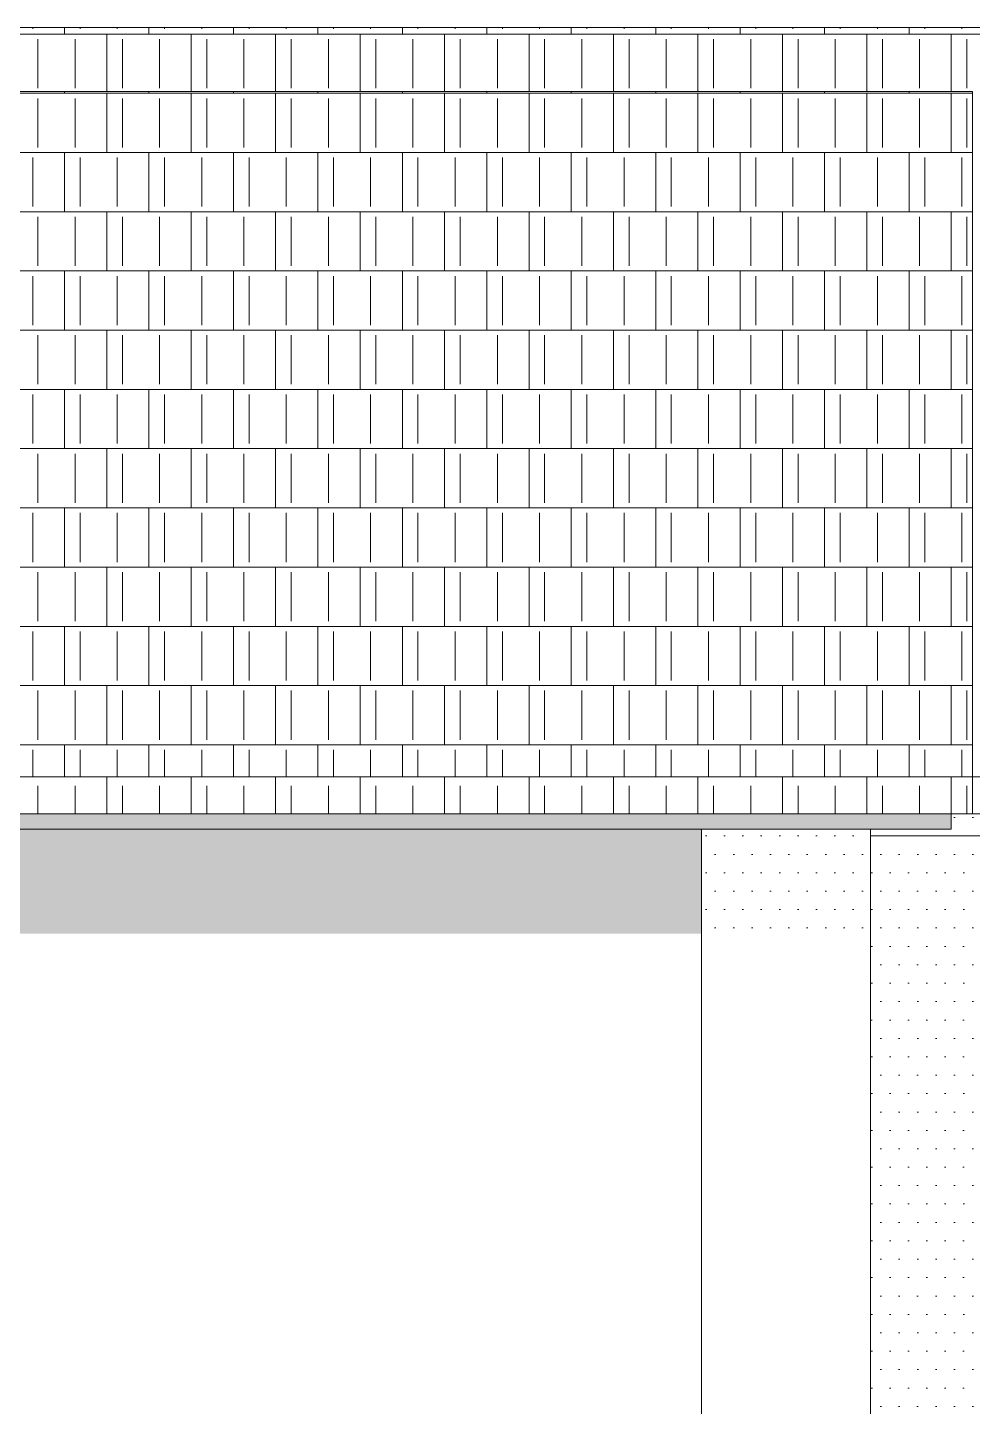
# Model space of a CAD drawing. Header units: metres. Extents: x -111189 to -108577, y -72951 to -72647.
# Drawn here: x -108817.38 to -108815.142, y -72937.475 to -72934.21 of the extents above; entities that cross this region are included whole.
import ezdxf

# ---------------------------------------------------------------- set-up
doc = ezdxf.new("R2010")
doc.units = ezdxf.units.M
doc.header["$MEASUREMENT"] = 0
for name, color, linetype in [('03 - COBERTURA', 7, 'Continuous'), ('05 - PAREDES..35', 7, 'Continuous'), ('06 - FORRA', 7, 'Continuous')]:
    doc.layers.add(name, color=color, linetype=linetype)
pattern_1 = [(360, (-108649.912126, -72941.96242), (0.021783658, 0.043567315), [0, -0.043567315])]

# ---------------------------------------------------------------- blocks, each defined once
blk = doc.blocks.new('*X2182', base_point=(-108649.9121, -72941.9624))
at = {"layer": '05 - PAREDES..35', "color": 251, "linetype": 'Continuous', "lineweight": 13}
for p, q in [((-108817.6922, -72934.2256), (-108817.2922, -72934.2256)), ((-108817.3672, -72934.2135), (-108817.3672, -72934.2103)), ((-108817.2922, -72934.2103), (-108817.2922, -72934.2256)), ((-108817.2922, -72934.2256), (-108816.8922, -72934.2256)), ((-108817.2552, -72934.2135), (-108817.2552, -72934.2103)), ((-108817.1922, -72934.3616), (-108817.1922, -72934.2256)), ((-108817.1672, -72934.2135), (-108817.1672, -72934.2103)), ((-108817.0922, -72934.2256), (-108817.0922, -72934.2103)), ((-108817.0552, -72934.2135), (-108817.0552, -72934.2103)), ((-108816.9922, -72934.3616), (-108816.9922, -72934.2256)), ((-108816.9672, -72934.2135), (-108816.9672, -72934.2103)), ((-108816.8922, -72934.2103), (-108816.8922, -72934.2256)), ((-108816.8922, -72934.2256), (-108816.4922, -72934.2256)), ((-108816.8552, -72934.2135), (-108816.8552, -72934.2103)), ((-108816.7922, -72934.3616), (-108816.7922, -72934.2256)), ((-108816.7672, -72934.2135), (-108816.7672, -72934.2103)), ((-108816.6922, -72934.2256), (-108816.6922, -72934.2103)), ((-108816.6552, -72934.2135), (-108816.6552, -72934.2103)), ((-108816.5922, -72934.3616), (-108816.5922, -72934.2256)), ((-108816.5672, -72934.2135), (-108816.5672, -72934.2103)), ((-108816.4922, -72934.2103), (-108816.4922, -72934.2256)), ((-108816.4922, -72934.2256), (-108816.0922, -72934.2256)), ((-108816.4552, -72934.2135), (-108816.4552, -72934.2103)), ((-108816.3922, -72934.3616), (-108816.3922, -72934.2256)), ((-108816.3672, -72934.2135), (-108816.3672, -72934.2103)), ((-108816.2922, -72934.2256), (-108816.2922, -72934.2103)), ((-108816.2552, -72934.2135), (-108816.2552, -72934.2103)), ((-108816.1922, -72934.3616), (-108816.1922, -72934.2256)), ((-108816.1672, -72934.2135), (-108816.1672, -72934.2103)), ((-108816.0922, -72934.2103), (-108816.0922, -72934.2256)), ((-108816.0922, -72934.2256), (-108815.6922, -72934.2256)), ((-108816.0552, -72934.2135), (-108816.0552, -72934.2103)), ((-108815.9922, -72934.3616), (-108815.9922, -72934.2256)), ((-108815.9672, -72934.2135), (-108815.9672, -72934.2103)), ((-108815.8922, -72934.2256), (-108815.8922, -72934.2103)), ((-108815.8552, -72934.2135), (-108815.8552, -72934.2103)), ((-108815.7922, -72934.3616), (-108815.7922, -72934.2256)), ((-108815.7672, -72934.2135), (-108815.7672, -72934.2103)), ((-108815.6922, -72934.2103), (-108815.6922, -72934.2256)), ((-108815.6922, -72934.2256), (-108815.2922, -72934.2256)), ((-108815.6552, -72934.2135), (-108815.6552, -72934.2103)), ((-108815.5922, -72934.3616), (-108815.5922, -72934.2256)), ((-108815.5672, -72934.2135), (-108815.5672, -72934.2103)), ((-108815.4922, -72934.2256), (-108815.4922, -72934.2103)), ((-108815.4552, -72934.2135), (-108815.4552, -72934.2103)), ((-108815.3922, -72934.3616), (-108815.3922, -72934.2256)), ((-108815.3672, -72934.2135), (-108815.3672, -72934.2103)), ((-108815.2922, -72934.2103), (-108815.2922, -72934.2256)), ((-108815.2922, -72934.2256), (-108814.8922, -72934.2256)), ((-108815.2552, -72934.2135), (-108815.2552, -72934.2103)), ((-108815.1922, -72934.3616), (-108815.1922, -72934.2256)), ((-108815.1672, -72934.2135), (-108815.1672, -72934.2103)), ((-108817.3552, -72934.3538), (-108817.3552, -72934.2376)), ((-108817.2672, -72934.3538), (-108817.2672, -72934.2376)), ((-108817.1552, -72934.3538), (-108817.1552, -72934.2376)), ((-108817.0672, -72934.3538), (-108817.0672, -72934.2376)), ((-108816.9552, -72934.3538), (-108816.9552, -72934.2376)), ((-108816.8672, -72934.3538), (-108816.8672, -72934.2376)), ((-108816.7552, -72934.3538), (-108816.7552, -72934.2376)), ((-108816.6672, -72934.3538), (-108816.6672, -72934.2376)), ((-108816.5552, -72934.3538), (-108816.5552, -72934.2376)), ((-108816.4672, -72934.3538), (-108816.4672, -72934.2376)), ((-108816.3552, -72934.3538), (-108816.3552, -72934.2376)), ((-108816.2672, -72934.3538), (-108816.2672, -72934.2376)), ((-108816.1552, -72934.3538), (-108816.1552, -72934.2376)), ((-108816.0672, -72934.3538), (-108816.0672, -72934.2376)), ((-108815.9552, -72934.3538), (-108815.9552, -72934.2376)), ((-108815.8672, -72934.3538), (-108815.8672, -72934.2376)), ((-108815.7552, -72934.3538), (-108815.7552, -72934.2376)), ((-108815.6672, -72934.3538), (-108815.6672, -72934.2376)), ((-108815.5552, -72934.3538), (-108815.5552, -72934.2376)), ((-108815.4672, -72934.3538), (-108815.4672, -72934.2376)), ((-108815.3552, -72934.3538), (-108815.3552, -72934.2376)), ((-108815.2672, -72934.3538), (-108815.2672, -72934.2376)), ((-108815.1552, -72934.3538), (-108815.1552, -72934.2376))]:
    blk.add_line(p, q, dxfattribs=at)
blk = doc.blocks.new('Corte Elem_1496_1', base_point=(-108649.9121, -72941.9624))
at = {"layer": '05 - PAREDES..35', "lineweight": 0}
blk.add_blockref('*X2182', (-108649.9121, -72941.9624), dxfattribs=at)
blk = doc.blocks.new('Corte Elem_1497_1', base_point=(-108649.9121, -72941.9624))
at = {"layer": '05 - PAREDES..35', "linetype": 'Continuous', "lineweight": 13}
h = blk.add_hatch(dxfattribs=at)
h.set_pattern_fill('DOTS_0001', color=251, style=0, pattern_type=2)
h.set_pattern_definition(pattern_1)
h.paths.add_polyline_path([(-108820.9522, -72938.7624), (-108820.9474, -72938.7624), (-108820.9474, -72936.3556), (-108815.7839, -72936.3556), (-108815.7839, -72936.1082), (-108820.9522, -72936.1082)])
blk = doc.blocks.new('Corte Elem_1506_1', base_point=(-108649.9121, -72941.9624))
at = {"layer": '03 - COBERTURA', "linetype": 'Continuous', "lineweight": 13}
h = blk.add_hatch(dxfattribs=at)
h.set_pattern_fill('DOTS_0001', color=251, style=0, pattern_type=2)
h.set_pattern_definition(pattern_1)
h.paths.add_polyline_path([(-108815.1422, -72935.7112), (-108815.1422, -72935.9841), (-108813.9422, -72935.9841), (-108813.9422, -72935.8027), (-108814.0098, -72935.8027), (-108814.0098, -72935.7112)])
h = blk.add_hatch(dxfattribs=at)
h.set_pattern_fill('DOTS_0001', color=251, style=0, pattern_type=2)
h.set_pattern_definition(pattern_1)
h.paths.add_polyline_path([(-108815.1422, -72935.9841), (-108815.1422, -72936.0717), (-108813.9598, -72936.0717), (-108814.0098, -72935.9841)])
at = {"layer": '03 - COBERTURA', "color": 251, "linetype": 'Continuous', "lineweight": 13}
blk.add_line((-108813.9422, -72934.2103), (-108820.7922, -72934.2103), dxfattribs=at)
at = {"layer": '03 - COBERTURA', "color": 7, "linetype": 'Continuous', "lineweight": 13}
for p, q in [((-108815.1422, -72935.9841), (-108813.9422, -72935.9841)), ((-108813.9422, -72936.0717), (-108815.1422, -72936.0717))]:
    blk.add_line(p, q, dxfattribs=at)
blk = doc.blocks.new('*X2203', base_point=(-108649.9121, -72941.9624))
at = {"layer": '03 - COBERTURA', "color": 7, "linetype": 'Continuous', "lineweight": 13}
for p, q in [((-108817.1922, -72934.3658), (-108817.5922, -72934.3658)), ((-108817.2922, -72934.3658), (-108817.2922, -72934.3616)), ((-108816.7922, -72934.3658), (-108817.1922, -72934.3658)), ((-108817.1922, -72934.3658), (-108817.1922, -72934.5061)), ((-108817.0922, -72934.3658), (-108817.0922, -72934.3616)), ((-108816.9922, -72934.5061), (-108816.9922, -72934.3658)), ((-108816.8922, -72934.3658), (-108816.8922, -72934.3616)), ((-108816.3922, -72934.3658), (-108816.7922, -72934.3658)), ((-108816.7922, -72934.3658), (-108816.7922, -72934.5061)), ((-108816.6922, -72934.3658), (-108816.6922, -72934.3616)), ((-108816.5922, -72934.5061), (-108816.5922, -72934.3658)), ((-108816.4922, -72934.3658), (-108816.4922, -72934.3616)), ((-108815.9922, -72934.3658), (-108816.3922, -72934.3658)), ((-108816.3922, -72934.3658), (-108816.3922, -72934.5061)), ((-108816.2922, -72934.3658), (-108816.2922, -72934.3616)), ((-108816.1922, -72934.5061), (-108816.1922, -72934.3658)), ((-108816.0922, -72934.3658), (-108816.0922, -72934.3616)), ((-108815.5922, -72934.3658), (-108815.9922, -72934.3658)), ((-108815.9922, -72934.3658), (-108815.9922, -72934.5061)), ((-108815.8922, -72934.3658), (-108815.8922, -72934.3616)), ((-108815.7922, -72934.5061), (-108815.7922, -72934.3658)), ((-108815.6922, -72934.3658), (-108815.6922, -72934.3616)), ((-108815.1922, -72934.3658), (-108815.5922, -72934.3658)), ((-108815.5922, -72934.3658), (-108815.5922, -72934.5061)), ((-108815.4922, -72934.3658), (-108815.4922, -72934.3616)), ((-108815.3922, -72934.5061), (-108815.3922, -72934.3658)), ((-108815.2922, -72934.3658), (-108815.2922, -72934.3616)), ((-108815.1422, -72934.3658), (-108815.1922, -72934.3658)), ((-108815.1922, -72934.3658), (-108815.1922, -72934.5061)), ((-108817.3552, -72934.494), (-108817.3552, -72934.3779)), ((-108817.2672, -72934.494), (-108817.2672, -72934.3779)), ((-108817.1552, -72934.494), (-108817.1552, -72934.3779)), ((-108817.0672, -72934.494), (-108817.0672, -72934.3779)), ((-108816.9552, -72934.494), (-108816.9552, -72934.3779)), ((-108816.8672, -72934.494), (-108816.8672, -72934.3779)), ((-108816.7552, -72934.494), (-108816.7552, -72934.3779)), ((-108816.6672, -72934.494), (-108816.6672, -72934.3779)), ((-108816.5552, -72934.494), (-108816.5552, -72934.3779)), ((-108816.4672, -72934.494), (-108816.4672, -72934.3779)), ((-108816.3552, -72934.494), (-108816.3552, -72934.3779)), ((-108816.2672, -72934.494), (-108816.2672, -72934.3779)), ((-108816.1552, -72934.494), (-108816.1552, -72934.3779)), ((-108816.0672, -72934.494), (-108816.0672, -72934.3779)), ((-108815.9552, -72934.494), (-108815.9552, -72934.3779)), ((-108815.8672, -72934.494), (-108815.8672, -72934.3779)), ((-108815.7552, -72934.494), (-108815.7552, -72934.3779)), ((-108815.6672, -72934.494), (-108815.6672, -72934.3779)), ((-108815.5552, -72934.494), (-108815.5552, -72934.3779)), ((-108815.4672, -72934.494), (-108815.4672, -72934.3779)), ((-108815.3552, -72934.494), (-108815.3552, -72934.3779)), ((-108815.2672, -72934.494), (-108815.2672, -72934.3779)), ((-108815.1552, -72934.494), (-108815.1552, -72934.3779)), ((-108817.5922, -72934.5061), (-108817.1922, -72934.5061)), ((-108817.3672, -72934.6343), (-108817.3672, -72934.5181)), ((-108817.2922, -72934.6463), (-108817.2922, -72934.5061)), ((-108817.2552, -72934.6343), (-108817.2552, -72934.5181)), ((-108817.1922, -72934.5061), (-108816.7922, -72934.5061)), ((-108817.1672, -72934.6343), (-108817.1672, -72934.5181)), ((-108817.0922, -72934.6463), (-108817.0922, -72934.5061)), ((-108817.0552, -72934.6343), (-108817.0552, -72934.5181)), ((-108816.9672, -72934.6343), (-108816.9672, -72934.5181)), ((-108816.8922, -72934.6463), (-108816.8922, -72934.5061)), ((-108816.8552, -72934.6343), (-108816.8552, -72934.5181)), ((-108816.7922, -72934.5061), (-108816.3922, -72934.5061)), ((-108816.7672, -72934.6343), (-108816.7672, -72934.5181)), ((-108816.6922, -72934.6463), (-108816.6922, -72934.5061)), ((-108816.6552, -72934.6343), (-108816.6552, -72934.5181)), ((-108816.5672, -72934.6343), (-108816.5672, -72934.5181)), ((-108816.4922, -72934.6463), (-108816.4922, -72934.5061)), ((-108816.4552, -72934.6343), (-108816.4552, -72934.5181)), ((-108816.3922, -72934.5061), (-108815.9922, -72934.5061)), ((-108816.3672, -72934.6343), (-108816.3672, -72934.5181)), ((-108816.2922, -72934.6463), (-108816.2922, -72934.5061)), ((-108816.2552, -72934.6343), (-108816.2552, -72934.5181)), ((-108816.1672, -72934.6343), (-108816.1672, -72934.5181)), ((-108816.0922, -72934.6463), (-108816.0922, -72934.5061)), ((-108816.0552, -72934.6343), (-108816.0552, -72934.5181)), ((-108815.9922, -72934.5061), (-108815.5922, -72934.5061)), ((-108815.9672, -72934.6343), (-108815.9672, -72934.5181)), ((-108815.8922, -72934.6463), (-108815.8922, -72934.5061)), ((-108815.8552, -72934.6343), (-108815.8552, -72934.5181)), ((-108815.7672, -72934.6343), (-108815.7672, -72934.5181)), ((-108815.6922, -72934.6463), (-108815.6922, -72934.5061)), ((-108815.6552, -72934.6343), (-108815.6552, -72934.5181)), ((-108815.5922, -72934.5061), (-108815.1922, -72934.5061)), ((-108815.5672, -72934.6343), (-108815.5672, -72934.5181)), ((-108815.4922, -72934.6463), (-108815.4922, -72934.5061)), ((-108815.4552, -72934.6343), (-108815.4552, -72934.5181)), ((-108815.3672, -72934.6343), (-108815.3672, -72934.5181)), ((-108815.2922, -72934.6463), (-108815.2922, -72934.5061)), ((-108815.2552, -72934.6343), (-108815.2552, -72934.5181)), ((-108815.1922, -72934.5061), (-108815.1422, -72934.5061)), ((-108815.1672, -72934.6343), (-108815.1672, -72934.5181)), ((-108817.1922, -72934.6463), (-108817.5922, -72934.6463)), ((-108817.3552, -72934.7745), (-108817.3552, -72934.6584)), ((-108817.2672, -72934.7745), (-108817.2672, -72934.6584)), ((-108816.7922, -72934.6463), (-108817.1922, -72934.6463)), ((-108817.1922, -72934.6463), (-108817.1922, -72934.7865)), ((-108817.1552, -72934.7745), (-108817.1552, -72934.6584)), ((-108817.0672, -72934.7745), (-108817.0672, -72934.6584)), ((-108816.9922, -72934.7865), (-108816.9922, -72934.6463)), ((-108816.9552, -72934.7745), (-108816.9552, -72934.6584)), ((-108816.8672, -72934.7745), (-108816.8672, -72934.6584)), ((-108816.3922, -72934.6463), (-108816.7922, -72934.6463)), ((-108816.7922, -72934.6463), (-108816.7922, -72934.7865)), ((-108816.7552, -72934.7745), (-108816.7552, -72934.6584)), ((-108816.6672, -72934.7745), (-108816.6672, -72934.6584)), ((-108816.5922, -72934.7865), (-108816.5922, -72934.6463)), ((-108816.5552, -72934.7745), (-108816.5552, -72934.6584)), ((-108816.4672, -72934.7745), (-108816.4672, -72934.6584)), ((-108815.9922, -72934.6463), (-108816.3922, -72934.6463)), ((-108816.3922, -72934.6463), (-108816.3922, -72934.7865)), ((-108816.3552, -72934.7745), (-108816.3552, -72934.6584)), ((-108816.2672, -72934.7745), (-108816.2672, -72934.6584)), ((-108816.1922, -72934.7865), (-108816.1922, -72934.6463)), ((-108816.1552, -72934.7745), (-108816.1552, -72934.6584)), ((-108816.0672, -72934.7745), (-108816.0672, -72934.6584)), ((-108815.5922, -72934.6463), (-108815.9922, -72934.6463)), ((-108815.9922, -72934.6463), (-108815.9922, -72934.7865)), ((-108815.9552, -72934.7745), (-108815.9552, -72934.6584)), ((-108815.8672, -72934.7745), (-108815.8672, -72934.6584)), ((-108815.7922, -72934.7865), (-108815.7922, -72934.6463)), ((-108815.7552, -72934.7745), (-108815.7552, -72934.6584)), ((-108815.6672, -72934.7745), (-108815.6672, -72934.6584)), ((-108815.1922, -72934.6463), (-108815.5922, -72934.6463)), ((-108815.5922, -72934.6463), (-108815.5922, -72934.7865)), ((-108815.5552, -72934.7745), (-108815.5552, -72934.6584)), ((-108815.4672, -72934.7745), (-108815.4672, -72934.6584)), ((-108815.3922, -72934.7865), (-108815.3922, -72934.6463)), ((-108815.3552, -72934.7745), (-108815.3552, -72934.6584)), ((-108815.2672, -72934.7745), (-108815.2672, -72934.6584)), ((-108815.1422, -72934.6463), (-108815.1922, -72934.6463)), ((-108815.1922, -72934.6463), (-108815.1922, -72934.7865)), ((-108815.1552, -72934.7745), (-108815.1552, -72934.6584)), ((-108817.5922, -72934.7865), (-108817.1922, -72934.7865)), ((-108817.2922, -72934.9268), (-108817.2922, -72934.7865)), ((-108817.1922, -72934.7865), (-108816.7922, -72934.7865)), ((-108817.0922, -72934.9268), (-108817.0922, -72934.7865)), ((-108816.8922, -72934.9268), (-108816.8922, -72934.7865)), ((-108816.7922, -72934.7865), (-108816.3922, -72934.7865)), ((-108816.6922, -72934.9268), (-108816.6922, -72934.7865)), ((-108816.4922, -72934.9268), (-108816.4922, -72934.7865)), ((-108816.3922, -72934.7865), (-108815.9922, -72934.7865)), ((-108816.2922, -72934.9268), (-108816.2922, -72934.7865)), ((-108816.0922, -72934.9268), (-108816.0922, -72934.7865)), ((-108815.9922, -72934.7865), (-108815.5922, -72934.7865)), ((-108815.8922, -72934.9268), (-108815.8922, -72934.7865)), ((-108815.6922, -72934.9268), (-108815.6922, -72934.7865)), ((-108815.5922, -72934.7865), (-108815.1922, -72934.7865)), ((-108815.4922, -72934.9268), (-108815.4922, -72934.7865)), ((-108815.2922, -72934.9268), (-108815.2922, -72934.7865)), ((-108815.1922, -72934.7865), (-108815.1422, -72934.7865)), ((-108817.3672, -72934.9147), (-108817.3672, -72934.7986)), ((-108817.2552, -72934.9147), (-108817.2552, -72934.7986)), ((-108817.1672, -72934.9147), (-108817.1672, -72934.7986)), ((-108817.0552, -72934.9147), (-108817.0552, -72934.7986)), ((-108816.9672, -72934.9147), (-108816.9672, -72934.7986)), ((-108816.8552, -72934.9147), (-108816.8552, -72934.7986)), ((-108816.7672, -72934.9147), (-108816.7672, -72934.7986)), ((-108816.6552, -72934.9147), (-108816.6552, -72934.7986)), ((-108816.5672, -72934.9147), (-108816.5672, -72934.7986)), ((-108816.4552, -72934.9147), (-108816.4552, -72934.7986)), ((-108816.3672, -72934.9147), (-108816.3672, -72934.7986)), ((-108816.2552, -72934.9147), (-108816.2552, -72934.7986)), ((-108816.1672, -72934.9147), (-108816.1672, -72934.7986)), ((-108816.0552, -72934.9147), (-108816.0552, -72934.7986)), ((-108815.9672, -72934.9147), (-108815.9672, -72934.7986)), ((-108815.8552, -72934.9147), (-108815.8552, -72934.7986)), ((-108815.7672, -72934.9147), (-108815.7672, -72934.7986)), ((-108815.6552, -72934.9147), (-108815.6552, -72934.7986)), ((-108815.5672, -72934.9147), (-108815.5672, -72934.7986)), ((-108815.4552, -72934.9147), (-108815.4552, -72934.7986)), ((-108815.3672, -72934.9147), (-108815.3672, -72934.7986)), ((-108815.2552, -72934.9147), (-108815.2552, -72934.7986)), ((-108815.1672, -72934.9147), (-108815.1672, -72934.7986)), ((-108817.1922, -72934.9268), (-108817.5922, -72934.9268)), ((-108817.3552, -72935.055), (-108817.3552, -72934.9388)), ((-108817.2672, -72935.055), (-108817.2672, -72934.9388)), ((-108816.7922, -72934.9268), (-108817.1922, -72934.9268)), ((-108817.1922, -72934.9268), (-108817.1922, -72935.067)), ((-108817.1552, -72935.055), (-108817.1552, -72934.9388)), ((-108817.0672, -72935.055), (-108817.0672, -72934.9388)), ((-108816.9922, -72935.067), (-108816.9922, -72934.9268)), ((-108816.9552, -72935.055), (-108816.9552, -72934.9388)), ((-108816.8672, -72935.055), (-108816.8672, -72934.9388)), ((-108816.3922, -72934.9268), (-108816.7922, -72934.9268)), ((-108816.7922, -72934.9268), (-108816.7922, -72935.067)), ((-108816.7552, -72935.055), (-108816.7552, -72934.9388)), ((-108816.6672, -72935.055), (-108816.6672, -72934.9388)), ((-108816.5922, -72935.067), (-108816.5922, -72934.9268)), ((-108816.5552, -72935.055), (-108816.5552, -72934.9388)), ((-108816.4672, -72935.055), (-108816.4672, -72934.9388)), ((-108815.9922, -72934.9268), (-108816.3922, -72934.9268)), ((-108816.3922, -72934.9268), (-108816.3922, -72935.067)), ((-108816.3552, -72935.055), (-108816.3552, -72934.9388)), ((-108816.2672, -72935.055), (-108816.2672, -72934.9388)), ((-108816.1922, -72935.067), (-108816.1922, -72934.9268)), ((-108816.1552, -72935.055), (-108816.1552, -72934.9388)), ((-108816.0672, -72935.055), (-108816.0672, -72934.9388)), ((-108815.5922, -72934.9268), (-108815.9922, -72934.9268)), ((-108815.9922, -72934.9268), (-108815.9922, -72935.067)), ((-108815.9552, -72935.055), (-108815.9552, -72934.9388)), ((-108815.8672, -72935.055), (-108815.8672, -72934.9388)), ((-108815.7922, -72935.067), (-108815.7922, -72934.9268)), ((-108815.7552, -72935.055), (-108815.7552, -72934.9388)), ((-108815.6672, -72935.055), (-108815.6672, -72934.9388)), ((-108815.1922, -72934.9268), (-108815.5922, -72934.9268)), ((-108815.5922, -72934.9268), (-108815.5922, -72935.067)), ((-108815.5552, -72935.055), (-108815.5552, -72934.9388)), ((-108815.4672, -72935.055), (-108815.4672, -72934.9388)), ((-108815.3922, -72935.067), (-108815.3922, -72934.9268)), ((-108815.3552, -72935.055), (-108815.3552, -72934.9388)), ((-108815.2672, -72935.055), (-108815.2672, -72934.9388)), ((-108815.1422, -72934.9268), (-108815.1922, -72934.9268)), ((-108815.1922, -72934.9268), (-108815.1922, -72935.067)), ((-108815.1552, -72935.055), (-108815.1552, -72934.9388)), ((-108817.5922, -72935.067), (-108817.1922, -72935.067)), ((-108817.3672, -72935.1952), (-108817.3672, -72935.0791)), ((-108817.2922, -72935.2073), (-108817.2922, -72935.067)), ((-108817.2552, -72935.1952), (-108817.2552, -72935.0791)), ((-108817.1922, -72935.067), (-108816.7922, -72935.067)), ((-108817.1672, -72935.1952), (-108817.1672, -72935.0791)), ((-108817.0922, -72935.2073), (-108817.0922, -72935.067)), ((-108817.0552, -72935.1952), (-108817.0552, -72935.0791)), ((-108816.9672, -72935.1952), (-108816.9672, -72935.0791)), ((-108816.8922, -72935.2073), (-108816.8922, -72935.067)), ((-108816.8552, -72935.1952), (-108816.8552, -72935.0791)), ((-108816.7922, -72935.067), (-108816.3922, -72935.067)), ((-108816.7672, -72935.1952), (-108816.7672, -72935.0791)), ((-108816.6922, -72935.2073), (-108816.6922, -72935.067)), ((-108816.6552, -72935.1952), (-108816.6552, -72935.0791)), ((-108816.5672, -72935.1952), (-108816.5672, -72935.0791)), ((-108816.4922, -72935.2073), (-108816.4922, -72935.067)), ((-108816.4552, -72935.1952), (-108816.4552, -72935.0791)), ((-108816.3922, -72935.067), (-108815.9922, -72935.067)), ((-108816.3672, -72935.1952), (-108816.3672, -72935.0791)), ((-108816.2922, -72935.2073), (-108816.2922, -72935.067)), ((-108816.2552, -72935.1952), (-108816.2552, -72935.0791)), ((-108816.1672, -72935.1952), (-108816.1672, -72935.0791)), ((-108816.0922, -72935.2073), (-108816.0922, -72935.067)), ((-108816.0552, -72935.1952), (-108816.0552, -72935.0791)), ((-108815.9922, -72935.067), (-108815.5922, -72935.067)), ((-108815.9672, -72935.1952), (-108815.9672, -72935.0791)), ((-108815.8922, -72935.2073), (-108815.8922, -72935.067)), ((-108815.8552, -72935.1952), (-108815.8552, -72935.0791)), ((-108815.7672, -72935.1952), (-108815.7672, -72935.0791)), ((-108815.6922, -72935.2073), (-108815.6922, -72935.067)), ((-108815.6552, -72935.1952), (-108815.6552, -72935.0791)), ((-108815.5922, -72935.067), (-108815.1922, -72935.067)), ((-108815.5672, -72935.1952), (-108815.5672, -72935.0791)), ((-108815.4922, -72935.2073), (-108815.4922, -72935.067)), ((-108815.4552, -72935.1952), (-108815.4552, -72935.0791)), ((-108815.3672, -72935.1952), (-108815.3672, -72935.0791)), ((-108815.2922, -72935.2073), (-108815.2922, -72935.067)), ((-108815.2552, -72935.1952), (-108815.2552, -72935.0791)), ((-108815.1922, -72935.067), (-108815.1422, -72935.067)), ((-108815.1672, -72935.1952), (-108815.1672, -72935.0791)), ((-108817.1922, -72935.2073), (-108817.5922, -72935.2073)), ((-108816.7922, -72935.2073), (-108817.1922, -72935.2073)), ((-108817.1922, -72935.2073), (-108817.1922, -72935.3475)), ((-108816.9922, -72935.3475), (-108816.9922, -72935.2073)), ((-108816.3922, -72935.2073), (-108816.7922, -72935.2073)), ((-108816.7922, -72935.2073), (-108816.7922, -72935.3475)), ((-108816.5922, -72935.3475), (-108816.5922, -72935.2073)), ((-108815.9922, -72935.2073), (-108816.3922, -72935.2073)), ((-108816.3922, -72935.2073), (-108816.3922, -72935.3475)), ((-108816.1922, -72935.3475), (-108816.1922, -72935.2073)), ((-108815.5922, -72935.2073), (-108815.9922, -72935.2073)), ((-108815.9922, -72935.2073), (-108815.9922, -72935.3475)), ((-108815.7922, -72935.3475), (-108815.7922, -72935.2073)), ((-108815.1922, -72935.2073), (-108815.5922, -72935.2073)), ((-108815.5922, -72935.2073), (-108815.5922, -72935.3475)), ((-108815.3922, -72935.3475), (-108815.3922, -72935.2073)), ((-108815.1422, -72935.2073), (-108815.1922, -72935.2073)), ((-108815.1922, -72935.2073), (-108815.1922, -72935.3475)), ((-108817.3552, -72935.3355), (-108817.3552, -72935.2193)), ((-108817.2672, -72935.3355), (-108817.2672, -72935.2193)), ((-108817.1552, -72935.3355), (-108817.1552, -72935.2193)), ((-108817.0672, -72935.3355), (-108817.0672, -72935.2193)), ((-108816.9552, -72935.3355), (-108816.9552, -72935.2193)), ((-108816.8672, -72935.3355), (-108816.8672, -72935.2193)), ((-108816.7552, -72935.3355), (-108816.7552, -72935.2193)), ((-108816.6672, -72935.3355), (-108816.6672, -72935.2193)), ((-108816.5552, -72935.3355), (-108816.5552, -72935.2193)), ((-108816.4672, -72935.3355), (-108816.4672, -72935.2193)), ((-108816.3552, -72935.3355), (-108816.3552, -72935.2193)), ((-108816.2672, -72935.3355), (-108816.2672, -72935.2193)), ((-108816.1552, -72935.3355), (-108816.1552, -72935.2193)), ((-108816.0672, -72935.3355), (-108816.0672, -72935.2193)), ((-108815.9552, -72935.3355), (-108815.9552, -72935.2193)), ((-108815.8672, -72935.3355), (-108815.8672, -72935.2193)), ((-108815.7552, -72935.3355), (-108815.7552, -72935.2193)), ((-108815.6672, -72935.3355), (-108815.6672, -72935.2193)), ((-108815.5552, -72935.3355), (-108815.5552, -72935.2193)), ((-108815.4672, -72935.3355), (-108815.4672, -72935.2193)), ((-108815.3552, -72935.3355), (-108815.3552, -72935.2193)), ((-108815.2672, -72935.3355), (-108815.2672, -72935.2193)), ((-108815.1552, -72935.3355), (-108815.1552, -72935.2193)), ((-108817.5922, -72935.3475), (-108817.1922, -72935.3475)), ((-108817.3672, -72935.4757), (-108817.3672, -72935.3596)), ((-108817.2922, -72935.4877), (-108817.2922, -72935.3475)), ((-108817.2552, -72935.4757), (-108817.2552, -72935.3596)), ((-108817.1922, -72935.3475), (-108816.7922, -72935.3475)), ((-108817.1672, -72935.4757), (-108817.1672, -72935.3596)), ((-108817.0922, -72935.4877), (-108817.0922, -72935.3475)), ((-108817.0552, -72935.4757), (-108817.0552, -72935.3596)), ((-108816.9672, -72935.4757), (-108816.9672, -72935.3596)), ((-108816.8922, -72935.4877), (-108816.8922, -72935.3475)), ((-108816.8552, -72935.4757), (-108816.8552, -72935.3596)), ((-108816.7922, -72935.3475), (-108816.3922, -72935.3475)), ((-108816.7672, -72935.4757), (-108816.7672, -72935.3596)), ((-108816.6922, -72935.4877), (-108816.6922, -72935.3475)), ((-108816.6552, -72935.4757), (-108816.6552, -72935.3596)), ((-108816.5672, -72935.4757), (-108816.5672, -72935.3596)), ((-108816.4922, -72935.4877), (-108816.4922, -72935.3475)), ((-108816.4552, -72935.4757), (-108816.4552, -72935.3596)), ((-108816.3922, -72935.3475), (-108815.9922, -72935.3475)), ((-108816.3672, -72935.4757), (-108816.3672, -72935.3596)), ((-108816.2922, -72935.4877), (-108816.2922, -72935.3475)), ((-108816.2552, -72935.4757), (-108816.2552, -72935.3596)), ((-108816.1672, -72935.4757), (-108816.1672, -72935.3596)), ((-108816.0922, -72935.4877), (-108816.0922, -72935.3475)), ((-108816.0552, -72935.4757), (-108816.0552, -72935.3596)), ((-108815.9922, -72935.3475), (-108815.5922, -72935.3475)), ((-108815.9672, -72935.4757), (-108815.9672, -72935.3596)), ((-108815.8922, -72935.4877), (-108815.8922, -72935.3475)), ((-108815.8552, -72935.4757), (-108815.8552, -72935.3596)), ((-108815.7672, -72935.4757), (-108815.7672, -72935.3596)), ((-108815.6922, -72935.4877), (-108815.6922, -72935.3475)), ((-108815.6552, -72935.4757), (-108815.6552, -72935.3596)), ((-108815.5922, -72935.3475), (-108815.1922, -72935.3475)), ((-108815.5672, -72935.4757), (-108815.5672, -72935.3596)), ((-108815.4922, -72935.4877), (-108815.4922, -72935.3475)), ((-108815.4552, -72935.4757), (-108815.4552, -72935.3596)), ((-108815.3672, -72935.4757), (-108815.3672, -72935.3596)), ((-108815.2922, -72935.4877), (-108815.2922, -72935.3475)), ((-108815.2552, -72935.4757), (-108815.2552, -72935.3596)), ((-108815.1922, -72935.3475), (-108815.1422, -72935.3475)), ((-108815.1672, -72935.4757), (-108815.1672, -72935.3596)), ((-108817.1922, -72935.4877), (-108817.5922, -72935.4877)), ((-108817.3552, -72935.6159), (-108817.3552, -72935.4998)), ((-108817.2672, -72935.6159), (-108817.2672, -72935.4998)), ((-108816.7922, -72935.4877), (-108817.1922, -72935.4877)), ((-108817.1922, -72935.4877), (-108817.1922, -72935.628)), ((-108817.1552, -72935.6159), (-108817.1552, -72935.4998)), ((-108817.0672, -72935.6159), (-108817.0672, -72935.4998)), ((-108816.9922, -72935.628), (-108816.9922, -72935.4877)), ((-108816.9552, -72935.6159), (-108816.9552, -72935.4998)), ((-108816.8672, -72935.6159), (-108816.8672, -72935.4998)), ((-108816.3922, -72935.4877), (-108816.7922, -72935.4877)), ((-108816.7922, -72935.4877), (-108816.7922, -72935.628)), ((-108816.7552, -72935.6159), (-108816.7552, -72935.4998)), ((-108816.6672, -72935.6159), (-108816.6672, -72935.4998)), ((-108816.5922, -72935.628), (-108816.5922, -72935.4877)), ((-108816.5552, -72935.6159), (-108816.5552, -72935.4998)), ((-108816.4672, -72935.6159), (-108816.4672, -72935.4998)), ((-108815.9922, -72935.4877), (-108816.3922, -72935.4877)), ((-108816.3922, -72935.4877), (-108816.3922, -72935.628)), ((-108816.3552, -72935.6159), (-108816.3552, -72935.4998)), ((-108816.2672, -72935.6159), (-108816.2672, -72935.4998)), ((-108816.1922, -72935.628), (-108816.1922, -72935.4877)), ((-108816.1552, -72935.6159), (-108816.1552, -72935.4998)), ((-108816.0672, -72935.6159), (-108816.0672, -72935.4998)), ((-108815.5922, -72935.4877), (-108815.9922, -72935.4877)), ((-108815.9922, -72935.4877), (-108815.9922, -72935.628)), ((-108815.9552, -72935.6159), (-108815.9552, -72935.4998)), ((-108815.8672, -72935.6159), (-108815.8672, -72935.4998)), ((-108815.7922, -72935.628), (-108815.7922, -72935.4877)), ((-108815.7552, -72935.6159), (-108815.7552, -72935.4998)), ((-108815.6672, -72935.6159), (-108815.6672, -72935.4998)), ((-108815.1922, -72935.4877), (-108815.5922, -72935.4877)), ((-108815.5922, -72935.4877), (-108815.5922, -72935.628)), ((-108815.5552, -72935.6159), (-108815.5552, -72935.4998)), ((-108815.4672, -72935.6159), (-108815.4672, -72935.4998)), ((-108815.3922, -72935.628), (-108815.3922, -72935.4877)), ((-108815.3552, -72935.6159), (-108815.3552, -72935.4998)), ((-108815.2672, -72935.6159), (-108815.2672, -72935.4998)), ((-108815.1422, -72935.4877), (-108815.1922, -72935.4877)), ((-108815.1922, -72935.4877), (-108815.1922, -72935.628)), ((-108815.1552, -72935.6159), (-108815.1552, -72935.4998)), ((-108817.5922, -72935.628), (-108817.1922, -72935.628)), ((-108817.3672, -72935.7562), (-108817.3672, -72935.64)), ((-108817.2922, -72935.7682), (-108817.2922, -72935.628)), ((-108817.2552, -72935.7562), (-108817.2552, -72935.64)), ((-108817.1922, -72935.628), (-108816.7922, -72935.628)), ((-108817.1672, -72935.7562), (-108817.1672, -72935.64)), ((-108817.0922, -72935.7682), (-108817.0922, -72935.628)), ((-108817.0552, -72935.7562), (-108817.0552, -72935.64)), ((-108816.9672, -72935.7562), (-108816.9672, -72935.64)), ((-108816.8922, -72935.7682), (-108816.8922, -72935.628)), ((-108816.8552, -72935.7562), (-108816.8552, -72935.64)), ((-108816.7922, -72935.628), (-108816.3922, -72935.628)), ((-108816.7672, -72935.7562), (-108816.7672, -72935.64)), ((-108816.6922, -72935.7682), (-108816.6922, -72935.628)), ((-108816.6552, -72935.7562), (-108816.6552, -72935.64)), ((-108816.5672, -72935.7562), (-108816.5672, -72935.64)), ((-108816.4922, -72935.7682), (-108816.4922, -72935.628)), ((-108816.4552, -72935.7562), (-108816.4552, -72935.64)), ((-108816.3922, -72935.628), (-108815.9922, -72935.628)), ((-108816.3672, -72935.7562), (-108816.3672, -72935.64)), ((-108816.2922, -72935.7682), (-108816.2922, -72935.628)), ((-108816.2552, -72935.7562), (-108816.2552, -72935.64)), ((-108816.1672, -72935.7562), (-108816.1672, -72935.64)), ((-108816.0922, -72935.7682), (-108816.0922, -72935.628)), ((-108816.0552, -72935.7562), (-108816.0552, -72935.64)), ((-108815.9922, -72935.628), (-108815.5922, -72935.628)), ((-108815.9672, -72935.7562), (-108815.9672, -72935.64)), ((-108815.8922, -72935.7682), (-108815.8922, -72935.628)), ((-108815.8552, -72935.7562), (-108815.8552, -72935.64)), ((-108815.7672, -72935.7562), (-108815.7672, -72935.64)), ((-108815.6922, -72935.7682), (-108815.6922, -72935.628)), ((-108815.6552, -72935.7562), (-108815.6552, -72935.64)), ((-108815.5922, -72935.628), (-108815.1922, -72935.628)), ((-108815.5672, -72935.7562), (-108815.5672, -72935.64)), ((-108815.4922, -72935.7682), (-108815.4922, -72935.628)), ((-108815.4552, -72935.7562), (-108815.4552, -72935.64)), ((-108815.3672, -72935.7562), (-108815.3672, -72935.64)), ((-108815.2922, -72935.7682), (-108815.2922, -72935.628)), ((-108815.2552, -72935.7562), (-108815.2552, -72935.64)), ((-108815.1922, -72935.628), (-108815.1422, -72935.628)), ((-108815.1672, -72935.7562), (-108815.1672, -72935.64)), ((-108817.1922, -72935.7682), (-108817.5922, -72935.7682)), ((-108816.7922, -72935.7682), (-108817.1922, -72935.7682)), ((-108817.1922, -72935.7682), (-108817.1922, -72935.9085)), ((-108816.9922, -72935.9085), (-108816.9922, -72935.7682)), ((-108816.3922, -72935.7682), (-108816.7922, -72935.7682)), ((-108816.7922, -72935.7682), (-108816.7922, -72935.9085)), ((-108816.5922, -72935.9085), (-108816.5922, -72935.7682)), ((-108815.9922, -72935.7682), (-108816.3922, -72935.7682)), ((-108816.3922, -72935.7682), (-108816.3922, -72935.9085)), ((-108816.1922, -72935.9085), (-108816.1922, -72935.7682)), ((-108815.5922, -72935.7682), (-108815.9922, -72935.7682)), ((-108815.9922, -72935.7682), (-108815.9922, -72935.9085)), ((-108815.7922, -72935.9085), (-108815.7922, -72935.7682)), ((-108815.1922, -72935.7682), (-108815.5922, -72935.7682)), ((-108815.5922, -72935.7682), (-108815.5922, -72935.9085)), ((-108815.3922, -72935.9085), (-108815.3922, -72935.7682)), ((-108815.1422, -72935.7682), (-108815.1922, -72935.7682)), ((-108815.1922, -72935.7682), (-108815.1922, -72935.9085)), ((-108817.3552, -72935.8964), (-108817.3552, -72935.7803)), ((-108817.2672, -72935.8964), (-108817.2672, -72935.7803)), ((-108817.1552, -72935.8964), (-108817.1552, -72935.7803)), ((-108817.0672, -72935.8964), (-108817.0672, -72935.7803)), ((-108816.9552, -72935.8964), (-108816.9552, -72935.7803)), ((-108816.8672, -72935.8964), (-108816.8672, -72935.7803)), ((-108816.7552, -72935.8964), (-108816.7552, -72935.7803)), ((-108816.6672, -72935.8964), (-108816.6672, -72935.7803)), ((-108816.5552, -72935.8964), (-108816.5552, -72935.7803)), ((-108816.4672, -72935.8964), (-108816.4672, -72935.7803)), ((-108816.3552, -72935.8964), (-108816.3552, -72935.7803)), ((-108816.2672, -72935.8964), (-108816.2672, -72935.7803)), ((-108816.1552, -72935.8964), (-108816.1552, -72935.7803)), ((-108816.0672, -72935.8964), (-108816.0672, -72935.7803)), ((-108815.9552, -72935.8964), (-108815.9552, -72935.7803)), ((-108815.8672, -72935.8964), (-108815.8672, -72935.7803)), ((-108815.7552, -72935.8964), (-108815.7552, -72935.7803)), ((-108815.6672, -72935.8964), (-108815.6672, -72935.7803)), ((-108815.5552, -72935.8964), (-108815.5552, -72935.7803)), ((-108815.4672, -72935.8964), (-108815.4672, -72935.7803)), ((-108815.3552, -72935.8964), (-108815.3552, -72935.7803)), ((-108815.2672, -72935.8964), (-108815.2672, -72935.7803)), ((-108815.1552, -72935.8964), (-108815.1552, -72935.7803)), ((-108817.5922, -72935.9085), (-108817.1922, -72935.9085)), ((-108817.3672, -72935.9841), (-108817.3672, -72935.9205)), ((-108817.2922, -72935.9841), (-108817.2922, -72935.9085)), ((-108817.2552, -72935.9841), (-108817.2552, -72935.9205)), ((-108817.1922, -72935.9085), (-108816.7922, -72935.9085)), ((-108817.1672, -72935.9841), (-108817.1672, -72935.9205)), ((-108817.0922, -72935.9841), (-108817.0922, -72935.9085)), ((-108817.0552, -72935.9841), (-108817.0552, -72935.9205)), ((-108816.9672, -72935.9841), (-108816.9672, -72935.9205)), ((-108816.8922, -72935.9841), (-108816.8922, -72935.9085)), ((-108816.8552, -72935.9841), (-108816.8552, -72935.9205)), ((-108816.7922, -72935.9085), (-108816.3922, -72935.9085)), ((-108816.7672, -72935.9841), (-108816.7672, -72935.9205)), ((-108816.6922, -72935.9841), (-108816.6922, -72935.9085)), ((-108816.6552, -72935.9841), (-108816.6552, -72935.9205)), ((-108816.5672, -72935.9841), (-108816.5672, -72935.9205)), ((-108816.4922, -72935.9841), (-108816.4922, -72935.9085)), ((-108816.4552, -72935.9841), (-108816.4552, -72935.9205)), ((-108816.3922, -72935.9085), (-108815.9922, -72935.9085)), ((-108816.3672, -72935.9841), (-108816.3672, -72935.9205)), ((-108816.2922, -72935.9841), (-108816.2922, -72935.9085)), ((-108816.2552, -72935.9841), (-108816.2552, -72935.9205)), ((-108816.1672, -72935.9841), (-108816.1672, -72935.9205)), ((-108816.0922, -72935.9841), (-108816.0922, -72935.9085)), ((-108816.0552, -72935.9841), (-108816.0552, -72935.9205)), ((-108815.9922, -72935.9085), (-108815.5922, -72935.9085)), ((-108815.9672, -72935.9841), (-108815.9672, -72935.9205)), ((-108815.8922, -72935.9841), (-108815.8922, -72935.9085)), ((-108815.8552, -72935.9841), (-108815.8552, -72935.9205)), ((-108815.7672, -72935.9841), (-108815.7672, -72935.9205)), ((-108815.6922, -72935.9841), (-108815.6922, -72935.9085)), ((-108815.6552, -72935.9841), (-108815.6552, -72935.9205)), ((-108815.5922, -72935.9085), (-108815.1922, -72935.9085)), ((-108815.5672, -72935.9841), (-108815.5672, -72935.9205)), ((-108815.4922, -72935.9841), (-108815.4922, -72935.9085)), ((-108815.4552, -72935.9841), (-108815.4552, -72935.9205)), ((-108815.3672, -72935.9841), (-108815.3672, -72935.9205)), ((-108815.2922, -72935.9841), (-108815.2922, -72935.9085)), ((-108815.2552, -72935.9841), (-108815.2552, -72935.9205)), ((-108815.1922, -72935.9085), (-108815.1422, -72935.9085)), ((-108815.1672, -72935.9841), (-108815.1672, -72935.9205))]:
    blk.add_line(p, q, dxfattribs=at)
blk = doc.blocks.new('*X2204', base_point=(-108649.9121, -72941.9624))
at = {"layer": '03 - COBERTURA', "color": 7, "linetype": 'Continuous', "lineweight": 13}
for p, q in [((-108817.1922, -72935.9841), (-108817.1922, -72936.0717)), ((-108816.9922, -72936.0717), (-108816.9922, -72935.9841)), ((-108816.7922, -72935.9841), (-108816.7922, -72936.0717)), ((-108816.5922, -72936.0717), (-108816.5922, -72935.9841)), ((-108816.3922, -72935.9841), (-108816.3922, -72936.0717)), ((-108816.1922, -72936.0717), (-108816.1922, -72935.9841)), ((-108815.9922, -72935.9841), (-108815.9922, -72936.0717)), ((-108815.7922, -72936.0717), (-108815.7922, -72935.9841)), ((-108815.5922, -72935.9841), (-108815.5922, -72936.0717)), ((-108815.3922, -72936.0717), (-108815.3922, -72935.9841)), ((-108815.1922, -72935.9841), (-108815.1922, -72936.0717)), ((-108817.3552, -72936.0717), (-108817.3552, -72936.006)), ((-108817.2672, -72936.0717), (-108817.2672, -72936.006)), ((-108817.1552, -72936.0717), (-108817.1552, -72936.006)), ((-108817.0672, -72936.0717), (-108817.0672, -72936.006)), ((-108816.9552, -72936.0717), (-108816.9552, -72936.006)), ((-108816.8672, -72936.0717), (-108816.8672, -72936.006)), ((-108816.7552, -72936.0717), (-108816.7552, -72936.006)), ((-108816.6672, -72936.0717), (-108816.6672, -72936.006)), ((-108816.5552, -72936.0717), (-108816.5552, -72936.006)), ((-108816.4672, -72936.0717), (-108816.4672, -72936.006)), ((-108816.3552, -72936.0717), (-108816.3552, -72936.006)), ((-108816.2672, -72936.0717), (-108816.2672, -72936.006)), ((-108816.1552, -72936.0717), (-108816.1552, -72936.006)), ((-108816.0672, -72936.0717), (-108816.0672, -72936.006)), ((-108815.9552, -72936.0717), (-108815.9552, -72936.006)), ((-108815.8672, -72936.0717), (-108815.8672, -72936.006)), ((-108815.7552, -72936.0717), (-108815.7552, -72936.006)), ((-108815.6672, -72936.0717), (-108815.6672, -72936.006)), ((-108815.5552, -72936.0717), (-108815.5552, -72936.006)), ((-108815.4672, -72936.0717), (-108815.4672, -72936.006)), ((-108815.3552, -72936.0717), (-108815.3552, -72936.006)), ((-108815.2672, -72936.0717), (-108815.2672, -72936.006)), ((-108815.1552, -72936.0717), (-108815.1552, -72936.006))]:
    blk.add_line(p, q, dxfattribs=at)
blk = doc.blocks.new('Corte Elem_1507_1', base_point=(-108649.9121, -72941.9624))
at = {"layer": '03 - COBERTURA', "color": 7, "linetype": 'Continuous', "lineweight": 13}
for p, q in [((-108815.1422, -72934.3616), (-108820.7922, -72934.3616)), ((-108815.1422, -72935.9841), (-108815.1422, -72934.3616)), ((-108821.5922, -72935.9841), (-108815.1422, -72935.9841)), ((-108815.1422, -72935.9841), (-108815.1422, -72936.0717)), ((-108815.1422, -72936.0717), (-108821.5922, -72936.0717))]:
    blk.add_line(p, q, dxfattribs=at)
at = {"layer": '03 - COBERTURA', "lineweight": 0}
for name in ['*X2203', '*X2204']:
    blk.add_blockref(name, (-108649.9121, -72941.9624), dxfattribs=at)
blk = doc.blocks.new('Corte Elem_1510_1', base_point=(-108649.9121, -72941.9624))
at = {"layer": '03 - COBERTURA', "linetype": 'Continuous', "lineweight": 13}
h = blk.add_hatch(dxfattribs=at)
h.set_pattern_fill('DOTS_0001', color=251, style=0, pattern_type=2)
h.set_pattern_definition(pattern_1)
h.paths.add_polyline_path([(-108821.5321, -72936.0717), (-108821.512, -72936.1082), (-108815.1922, -72936.1082), (-108815.1922, -72936.0717)])
at = {"layer": '03 - COBERTURA', "color": 7, "linetype": 'Continuous', "lineweight": 13}
for p, q in [((-108815.1922, -72936.0717), (-108815.1922, -72936.1082)), ((-108815.1922, -72936.1082), (-108821.5422, -72936.1082))]:
    blk.add_line(p, q, dxfattribs=at)
blk = doc.blocks.new('Corte Elem_1649_1', base_point=(-108649.9121, -72941.9624))
at = {"layer": '06 - FORRA', "linetype": 'Continuous', "lineweight": 13}
h = blk.add_hatch(dxfattribs=at)
h.set_pattern_fill('DOTS_0001', color=251, style=0, pattern_type=2)
h.set_pattern_definition(pattern_1)
h.paths.add_polyline_path([(-108815.7839, -72936.1082), (-108815.7839, -72936.3505), (-108815.3839, -72936.3505), (-108815.3839, -72936.1082)])
at = {"layer": '06 - FORRA', "color": 7, "linetype": 'Continuous', "lineweight": 13}
for p, q in [((-108815.7839, -72941.3624), (-108815.7839, -72936.1082)), ((-108815.3839, -72941.3624), (-108815.3839, -72936.1082))]:
    blk.add_line(p, q, dxfattribs=at)
blk = doc.blocks.new('Corte Elem_1669_1', base_point=(-108649.9121, -72941.9624))
at = {"layer": '05 - PAREDES..35', "linetype": 'Continuous', "lineweight": 13}
h = blk.add_hatch(dxfattribs=at)
h.set_pattern_fill('DOTS_0001', color=251, style=0, pattern_type=2)
h.set_pattern_definition(pattern_1)
h.paths.add_polyline_path([(-108815.3839, -72937.6324), (-108814.5322, -72937.6324), (-108814.5322, -72936.124), (-108815.3839, -72936.124)])
h = blk.add_hatch(dxfattribs=at)
h.set_pattern_fill('DOTS_0001', color=251, style=0, pattern_type=2)
h.set_pattern_definition(pattern_1)
h.paths.add_polyline_path([(-108815.3722, -72938.5799), (-108815.2613, -72938.5799), (-108815.2613, -72937.6549), (-108815.2563, -72937.6549), (-108815.2563, -72938.5799), (-108815.128, -72938.5799), (-108815.128, -72937.6549), (-108815.123, -72937.6549), (-108815.123, -72938.5799), (-108814.9947, -72938.5799), (-108814.9947, -72937.6549), (-108814.9897, -72937.6549), (-108814.9897, -72938.5799), (-108814.8613, -72938.5799), (-108814.8613, -72937.6549), (-108814.8563, -72937.6549), (-108814.8563, -72938.5799), (-108814.728, -72938.5799), (-108814.728, -72937.6549), (-108814.723, -72937.6549), (-108814.723, -72938.5799), (-108814.5947, -72938.5799), (-108814.5947, -72937.6549), (-108814.5897, -72937.6549), (-108814.5897, -72938.5799), (-108814.5322, -72938.5799), (-108814.5322, -72937.6524), (-108815.3722, -72937.6524)])
h = blk.add_hatch(dxfattribs=at)
h.set_pattern_fill('DOTS_0001', color=251, style=0, pattern_type=2)
h.set_pattern_definition(pattern_1)
h.paths.add_polyline_path([(-108814.5322, -72938.5849), (-108815.3722, -72938.5849), (-108815.3722, -72938.6324), (-108814.5322, -72938.6324)])
blk = doc.blocks.new('Corte Elem_1671_1', base_point=(-108649.9121, -72941.9624))
at = {"layer": '03 - COBERTURA', "linetype": 'Continuous', "lineweight": 13}
h = blk.add_hatch(dxfattribs=at)
h.set_pattern_fill('DOTS_0001', color=251, style=0, pattern_type=2)
h.set_pattern_definition(pattern_1)
h.paths.add_polyline_path([(-108815.1922, -72936.1082), (-108815.3839, -72936.1082), (-108815.3839, -72936.124), (-108813.9422, -72936.124), (-108813.9422, -72936.0717), (-108815.1422, -72936.0717), (-108815.1922, -72936.0717)])
at = {"layer": '03 - COBERTURA', "color": 7, "linetype": 'Continuous', "lineweight": 13}
for p, q in [((-108813.9422, -72936.0717), (-108813.9422, -72936.124)), ((-108813.9422, -72936.124), (-108815.3839, -72936.124))]:
    blk.add_line(p, q, dxfattribs=at)

msp = doc.modelspace()

# ---------------------------------------------------------------- block references
at = {"layer": '03 - COBERTURA', "lineweight": 0}
for name in ['Corte Elem_1506_1', 'Corte Elem_1507_1', 'Corte Elem_1510_1', 'Corte Elem_1671_1']:
    msp.add_blockref(name, (-108649.9121, -72941.9624), dxfattribs=at)
at = {"layer": '05 - PAREDES..35', "lineweight": 0}
for name in ['Corte Elem_1496_1', 'Corte Elem_1497_1', 'Corte Elem_1669_1']:
    msp.add_blockref(name, (-108649.9121, -72941.9624), dxfattribs=at)
at = {"layer": '06 - FORRA', "lineweight": 0}
msp.add_blockref('Corte Elem_1649_1', (-108649.9121, -72941.9624), dxfattribs=at)

doc.saveas('drawing.dxf')
